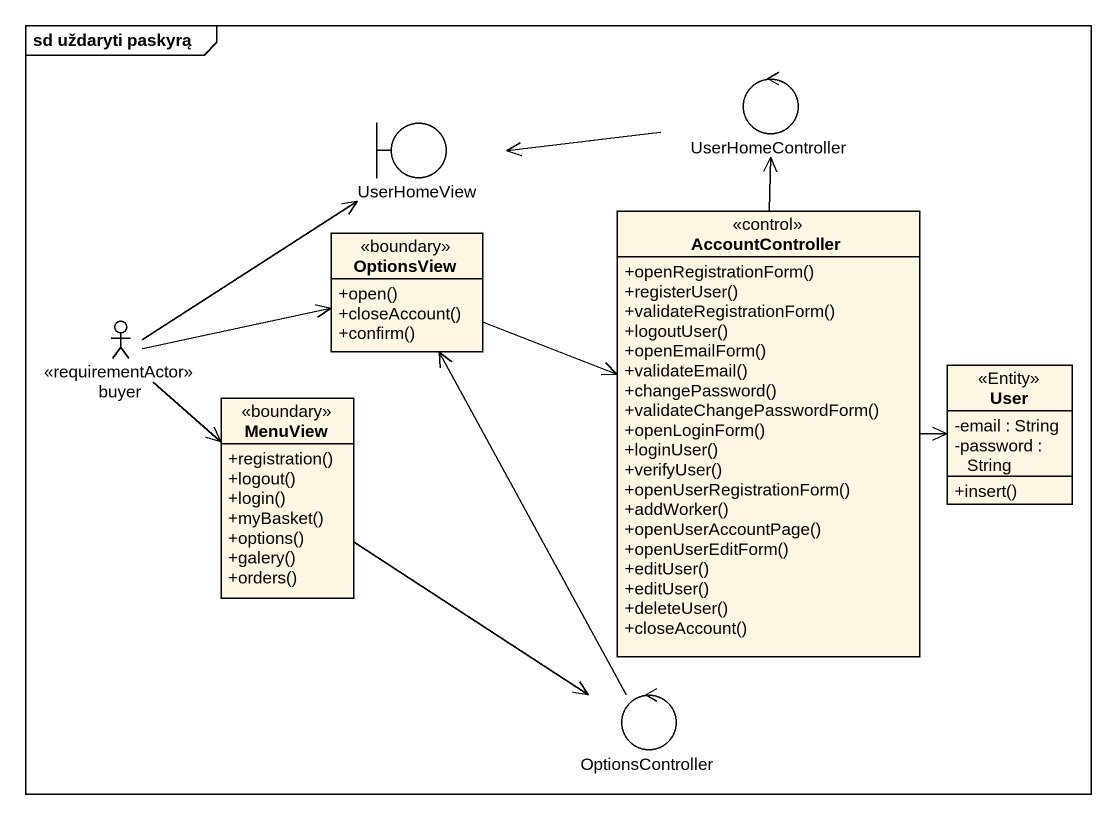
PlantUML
@startuml
mainframe sd uždaryti paskyrą
allowmixing
hide circle
hide empty members
skinparam classAttributeIconSize 0
control UserHomeController
boundary UserHomeView
class OptionsView <<boundary>> {
  +open()
  +closeAccount()
  +confirm()
}
class AccountController <<control>> {
  +openRegistrationForm()
  +registerUser()
  +validateRegistrationForm()
  +logoutUser()
  +openEmailForm()
  +validateEmail()
  +changePassword()
  +validateChangePasswordForm()
  +openLoginForm()
  +loginUser()
  +verifyUser()
  +openUserRegistrationForm()
  +addWorker()
  +openUserAccountPage()
  +openUserEditForm()
  +editUser()
  +editUser()
  +deleteUser()
  +closeAccount()
}
actor buyer <<requirementActor>>
class User <<Entity>> {
  -email : String
  -password : String
  +insert()
}
class MenuView <<boundary>> {
  +registration()
  +logout()
  +login()
  +myBasket()
  +options()
  +galery()
  +orders()
}
control OptionsController
UserHomeController -left-> UserHomeView
OptionsView -right-> AccountController
AccountController -up-> UserHomeController
AccountController -right-> User
buyer -up-> UserHomeView
buyer -right-> OptionsView
buyer --> MenuView
MenuView --> OptionsController
OptionsController -up-> OptionsView
@enduml
